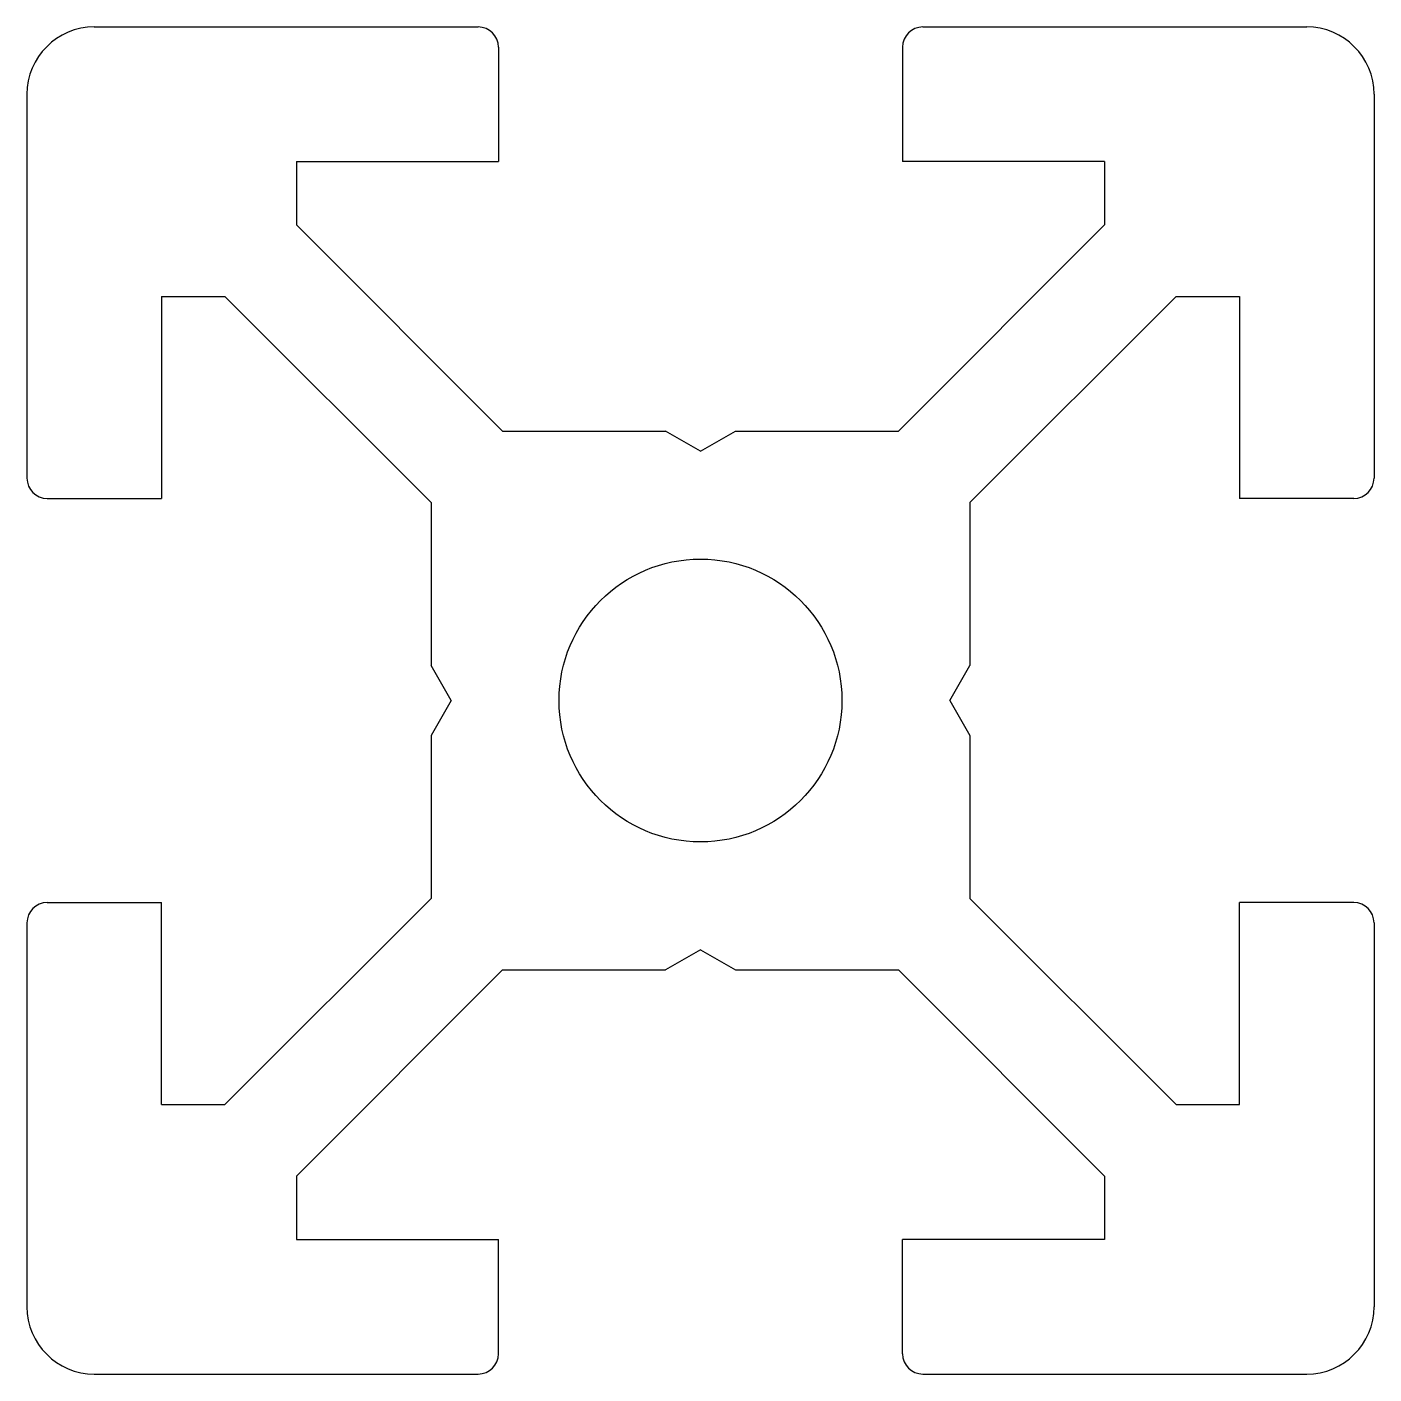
# Model space of a CAD drawing. Header units: millimetres. Extents: x -10 to 10, y -10 to 10.
import ezdxf

# ---------------------------------------------------------------- set-up
doc = ezdxf.new("R2010")
doc.units = ezdxf.units.MM
doc.layers.add('MSM_CONTINUOUS', color=7, linetype='Continuous')

msp = doc.modelspace()

# ---------------------------------------------------------------- linework, layer by layer
at = {"layer": 'MSM_CONTINUOUS'}
for p, q in [((-9, 10), (-3.3, 10)), ((3.3, 10), (9, 10)), ((-3, 9.7), (-3, 8)), ((3, 9.7), (3, 8)), ((-10, 9), (-10, 3.3)), ((10, 9), (10, 3.3)), ((-6, 8), (-3, 8)), ((-6, 8), (-6, 7.061)), ((6, 8), (3, 8)), ((6, 8), (6, 7.061)), ((-6, 7.061), (-2.939, 4)), ((6, 7.061), (2.939, 4)), ((-7.061, 6), (-4, 2.939)), ((7.061, 6), (4, 2.939)), ((-8, 6), (-8, 3)), ((-8, 6), (-7.061, 6)), ((7.061, 6), (8, 6)), ((8, 6), (8, 3)), ((-2.939, 4), (-0.52, 4)), ((0, 3.7), (-0.52, 4)), ((0, 3.7), (0.52, 4)), ((0.52, 4), (2.939, 4)), ((-9.7, 3), (-8, 3)), ((-4, 2.939), (-4, 0.52)), ((4, 2.939), (4, 0.52)), ((9.7, 3), (8, 3)), ((-3.7, 0), (-4, 0.52)), ((3.7, 0), (4, 0.52)), ((-3.7, 0), (-4, -0.52)), ((3.7, 0), (4, -0.52)), ((-4, -0.52), (-4, -2.939)), ((4, -0.52), (4, -2.939)), ((-9.7, -3), (-8, -3)), ((-8, -6), (-8, -3)), ((-7.061, -6), (-4, -2.939)), ((7.061, -6), (4, -2.939)), ((8, -6), (8, -3)), ((9.7, -3), (8, -3)), ((-10, -3.3), (-10, -9)), ((10, -3.3), (10, -9)), ((0, -3.7), (-0.52, -4)), ((0, -3.7), (0.52, -4)), ((-6, -7.061), (-2.939, -4)), ((-2.939, -4), (-0.52, -4)), ((0.52, -4), (2.939, -4)), ((6, -7.061), (2.939, -4)), ((-8, -6), (-7.061, -6)), ((7.061, -6), (8, -6)), ((-6, -7.061), (-6, -8)), ((6, -7.061), (6, -8)), ((-6, -8), (-3, -8)), ((-3, -9.7), (-3, -8)), ((6, -8), (3, -8)), ((3, -9.7), (3, -8)), ((-9, -10), (-3.3, -10)), ((-7.575, -10), (-7.575, -10)), ((3.3, -10), (9, -10))]:
    msp.add_line(p, q, dxfattribs=at)
msp.add_circle((0, 0), 2.1, dxfattribs=at)
for centre, radius, start, end in [((3.3, 9.7), 0.3, 90, 180), ((-9, 9), 1, 90, 180), ((-3.3, 9.7), 0.3, 0, 90), ((9, 9), 1, 0, 90), ((-9.7, 3.3), 0.3, 180, 270), ((9.7, 3.3), 0.3, 270, 0), ((-9.7, -3.3), 0.3, 90, 180), ((9.7, -3.3), 0.3, 0, 90), ((-9, -9), 1, 180, 270), ((9, -9), 1, 270, 0), ((-3.3, -9.7), 0.3, 270, 0), ((3.3, -9.7), 0.3, 180, 270)]:
    msp.add_arc(centre, radius, start, end, dxfattribs=at)

doc.saveas('drawing.dxf')
